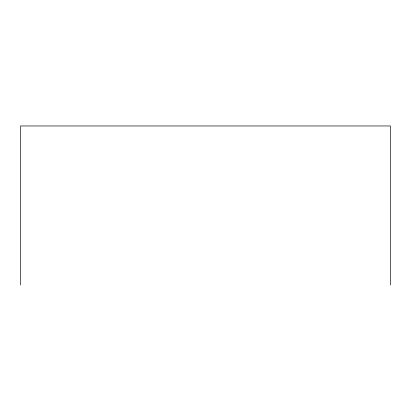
<?xml version="1.0" encoding="UTF-8"?>
<svg xmlns="http://www.w3.org/2000/svg" width="411" height="411" viewBox="0 0 411 411"><rect width="100%" height="100%" fill="white"/><g stroke="black" fill="none" stroke-linecap="round" stroke-linejoin="round"><path stroke-width="0.62" d="M390.45 285.034L390.45 125.966L20.55 125.966L20.55 285.034"/></g></svg>
